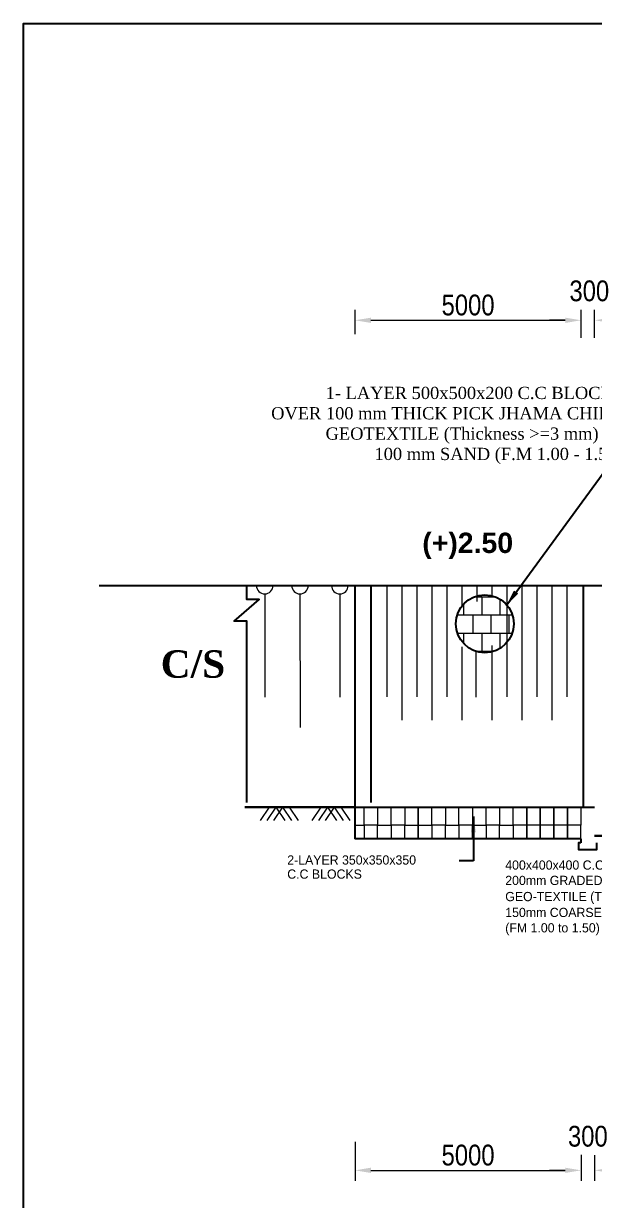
# Model space of a CAD drawing. Extents: x -426260 to 2055400, y -4304674 to -305611.
# Drawn here: x 142261 to 154896, y -1911968 to -1885926 of the extents above; entities that cross this region are included whole.
import ezdxf

# ---------------------------------------------------------------- set-up
doc = ezdxf.new("R2010")
doc.units = 0
doc.header["$LTSCALE"] = 300
doc.header["$MEASUREMENT"] = 0
doc.header["$PDMODE"] = 3
doc.layers.get('DEFPOINTS').update_dxf_attribs({"linetype": 'CONTINUOUS'})
for name, color, linetype in [('BLOCK', 6, 'CONTINUOUS'), ('LINE', 7, 'CONTINUOUS'), ('TEXT', 10, 'CONTINUOUS')]:
    doc.layers.add(name, color=color, linetype=linetype)
for name, color, linetype, lineweight in [('Dim', 7, 'CONTINUOUS', 9), ('Dimension', 8, 'CONTINUOUS', 18), ('HATCH', 252, 'CONTINUOUS', 5), ('line2', 3, 'CONTINUOUS', 30)]:
    doc.layers.add(name, color=color, linetype=linetype, lineweight=lineweight)
doc.styles.add('1-2', font='arial.ttf')
doc.styles.add('Arial', font='arial.ttf')
doc.styles.add('DIM', font='isocp3.shx')
doc.styles.add('dimText', font='ARIALN.TTF')
doc.styles.add('text', font='ARIALN.TTF', dxfattribs={"height": 1.6})
doc.dimstyles.new('3', dxfattribs={"dimtxt": 225, "dimasz": 350, "dimexe": 100, "dimexo": 25, "dimgap": 9, "dimtad": 0, "dimdec": 0, "dimzin": 0, "dimdsep": 46, "dimtxsty": 'Standard', "dimcen": 0, "dimclrd": 5, "dimclre": 6, "dimclrt": 256, "dimadec": 0, "dimazin": 0, "dimtfac": 1, "dimtdec": 0, "dimtofl": 0, "dimtmove": 2, "dimatfit": 3, "dimfxl": 1, "dimtolj": 1, "dimtzin": 0, "dimarcsym": 0})
doc.dimstyles.new('dim_150', dxfattribs={"dimtxt": 300, "dimasz": 300, "dimexe": 300, "dimexo": 100, "dimgap": 100, "dimtad": 1, "dimdec": 0, "dimzin": 0, "dimdsep": 46, "dimtxsty": 'DIM', "dimcen": 150, "dimclrd": 5, "dimclre": 5, "dimclrt": 7, "dimadec": 0, "dimazin": 0, "dimtfac": 1, "dimtdec": 0, "dimtmove": 0, "dimatfit": 3, "dimfxl": 20, "dimtolj": 1, "dimtzin": 0, "dimarcsym": 0})
doc.dimstyles.new('dim_230', dxfattribs={"dimtxt": 460, "dimasz": 460, "dimexe": 230, "dimexo": 100, "dimgap": 100, "dimtad": 1, "dimdec": 0, "dimzin": 0, "dimdsep": 46, "dimtxsty": 'dimText', "dimcen": 0.09, "dimclrd": 256, "dimclre": 256, "dimclrt": 7, "dimadec": 0, "dimazin": 0, "dimtfac": 1, "dimtdec": 0, "dimtofl": 0, "dimtmove": 0, "dimatfit": 3, "dimfxl": 1, "dimtolj": 1, "dimtzin": 0, "dimlwd": -1, "dimlwe": -1, "dimarcsym": 0})

# ---------------------------------------------------------------- blocks, each defined once
blk = doc.blocks.new('*D1274')
at = {"layer": 'DEFPOINTS', "color": 0, "ltscale": 500, "transparency": 16777216}
for p in [(154599, -1910860), (154899, -1910868), (154899, -1911302)]:
    blk.add_point(p, dxfattribs=at)
at = {"layer": 'Dim', "ltscale": 500, "transparency": 16777216}
for p, q in [((154599, -1910960), (154599, -1911532)), ((154899, -1910968), (154899, -1911532)), ((154249, -1911302), (153899, -1911302)), ((155249, -1911302), (155599, -1911302))]:
    blk.add_line(p, q, dxfattribs=at)
for points in [[(154249, -1911244), (154249, -1911360), (154599, -1911302)], [(155249, -1911244), (155249, -1911360), (154899, -1911302)]]:
    blk.add_solid(points, dxfattribs=at)
at = {"layer": 'Dim', "color": 7, "ltscale": 500, "transparency": 16777216, "insert": (154749, -1910550), "char_height": 460, "attachment_point": 5, "style": 'dimText'}
blk.add_mtext('\\A1;300', dxfattribs=at)
blk = doc.blocks.new('*D1275')
at = {"layer": 'DEFPOINTS', "color": 0, "ltscale": 500, "transparency": 16777216}
for p in [(149599, -1910573), (154599, -1910906), (154599, -1911302)]:
    blk.add_point(p, dxfattribs=at)
at = {"layer": 'Dim', "ltscale": 500, "transparency": 16777216}
for p, q in [((149599, -1910673), (149599, -1911532)), ((154599, -1911006), (154599, -1911532)), ((149949, -1911302), (154249, -1911302))]:
    blk.add_line(p, q, dxfattribs=at)
for points in [[(149949, -1911243), (149949, -1911360), (149599, -1911302)], [(154249, -1911243), (154249, -1911360), (154599, -1911302)]]:
    blk.add_solid(points, dxfattribs=at)
at = {"layer": 'Dim', "color": 7, "ltscale": 500, "transparency": 16777216, "insert": (152099, -1910967), "char_height": 460, "attachment_point": 5, "style": 'dimText'}
blk.add_mtext('\\A1;5000', dxfattribs=at)
blk = doc.blocks.new('*D1281')
at = {"layer": 'DEFPOINTS', "color": 0, "ltscale": 500, "transparency": 16777216}
for p in [(154599, -1892492), (149599, -1892897), (154599, -1892897)]:
    blk.add_point(p, dxfattribs=at)
at = {"layer": 'Dim', "ltscale": 500, "transparency": 16777216}
for p, q in [((149599, -1892797), (149599, -1892262)), ((149949, -1892492), (154249, -1892492)), ((154599, -1892797), (154599, -1892262))]:
    blk.add_line(p, q, dxfattribs=at)
for points in [[(149949, -1892434), (149949, -1892551), (149599, -1892492)], [(154249, -1892434), (154249, -1892551), (154599, -1892492)]]:
    blk.add_solid(points, dxfattribs=at)
at = {"layer": 'Dim', "color": 7, "ltscale": 500, "transparency": 16777216, "insert": (152099, -1892157), "char_height": 460, "attachment_point": 5, "style": 'dimText'}
blk.add_mtext('\\A1;5000', dxfattribs=at)
blk = doc.blocks.new('*D1282')
at = {"layer": 'DEFPOINTS', "color": 0, "ltscale": 500, "transparency": 16777216}
for p in [(154899, -1892492), (154599, -1892983), (154899, -1892983)]:
    blk.add_point(p, dxfattribs=at)
at = {"layer": 'Dim', "ltscale": 500, "transparency": 16777216}
for p, q in [((154249, -1892492), (153899, -1892492)), ((154599, -1892883), (154599, -1892262)), ((154899, -1892883), (154899, -1892262)), ((155249, -1892492), (155599, -1892492))]:
    blk.add_line(p, q, dxfattribs=at)
for points in [[(154249, -1892434), (154249, -1892551), (154599, -1892492)], [(155249, -1892434), (155249, -1892551), (154899, -1892492)]]:
    blk.add_solid(points, dxfattribs=at)
at = {"layer": 'Dim', "color": 7, "ltscale": 500, "transparency": 16777216, "insert": (154782, -1891844), "char_height": 460, "attachment_point": 5, "style": 'dimText'}
blk.add_mtext('\\A1;300', dxfattribs=at)

msp = doc.modelspace()

# ---------------------------------------------------------------- hatches: boundary and pattern name
at = {"layer": 'Dim'}
h = msp.add_hatch(dxfattribs=at)
h.set_pattern_fill('AR-B88', color=8, scale=50)
h.set_pattern_definition([(0, (-2992.26, -1923413.65), (0, 400), []), (90, (-2992.26, -1923413.65), (-200, 400), [400, -400])])
h.paths.add_polyline_path([(151828.3, -1899206.6, 1), (153110.4, -1899206.6, 1)])

# ---------------------------------------------------------------- linework, layer by layer
at = {"layer": 'BLOCK', "color": 7}
msp.add_circle((152469.4, -1899206.6, 0), 641.1, dxfattribs=at)
at = {"layer": 'Dim', "color": 8, "ltscale": 500, "elevation": 0}
for points in [[(150300.9, -1898363.2), (150303.7, -1900820.9)], [(150632.6, -1898363.2), (150635.3, -1901341.5)], [(150964.2, -1898363.2), (150967, -1900820.9)], [(151295.9, -1898363.2), (151298.6, -1901341.5)], [(151627.5, -1898363.2), (151630.3, -1900820.9)], [(151959.2, -1898363.2), (151962, -1898792.9)], [(152290.8, -1898363.2), (152293.6, -1898714.6)], [(152622.5, -1898363.2), (152625.3, -1898621.6)], [(152954.1, -1898363.2), (152956.9, -1900820.9)], [(153285.8, -1898363.2), (153288.5, -1901341.5)], [(153617.5, -1898363.2), (153620.2, -1900820.9)], [(153949.1, -1898363.2), (153951.8, -1901341.5)], [(154280.8, -1898363.2), (154283.5, -1900820.9)], [(151962, -1899717.5), (151961.9, -1901341.5)], [(152625.3, -1899688.7), (152625.2, -1901341.5)], [(152270.8, -1899796.3), (152270.8, -1900831.8)]]:
    msp.add_lwpolyline(points, dxfattribs=at)
at = {"layer": 'Dim', "ltscale": 500, "elevation": 0}
for points in [[(149595.7, -1903663), (149795.7, -1903663.1), (149795.7, -1903262.6), (149595.6, -1903262.6)], [(150095.7, -1903663.1), (149795.7, -1903663.1), (149795.7, -1903262.6), (150095.7, -1903263.2)], [(150095.7, -1903663.1), (150395.7, -1903663.1), (150395.7, -1903263.2), (150095.7, -1903263.2)], [(150695.7, -1903663.1), (150395.7, -1903663.1), (150395.7, -1903263.2), (150695.7, -1903263.2)], [(150695.7, -1903663.1), (150995.7, -1903663.1), (150995.7, -1903263.2), (150695.7, -1903263.2)], [(150995.7, -1903663.1), (151295.7, -1903663.1), (151295.7, -1903263.2), (150995.7, -1903263.2)], [(151595.7, -1903663.1), (151295.7, -1903663.1), (151295.7, -1903263.2), (151595.7, -1903263.2)], [(151595.7, -1903663.1), (151895.7, -1903663.1), (151895.7, -1903263.2), (151595.7, -1903263.2)], [(152195.7, -1903663.1), (151895.7, -1903663.1), (151895.7, -1903263.2), (152195.7, -1903263.2)], [(152195.7, -1903663.1), (152495.7, -1903663.1), (152495.7, -1903263.2), (152195.7, -1903263.2)], [(152795.7, -1903663.1), (152495.7, -1903663.1), (152495.7, -1903263.2), (152795.7, -1903263.2)], [(152795.7, -1903663.1), (153095.7, -1903663.1), (153095.7, -1903263.2), (152795.7, -1903263.2)], [(153395.7, -1903663.1), (153095.7, -1903663.1), (153095.7, -1903263.2), (153395.7, -1903263.2)], [(153695.7, -1903663.1), (153395.7, -1903663.1), (153395.7, -1903263.2), (153695.7, -1903263.2)], [(153995.8, -1903663.1), (153695.8, -1903663.1), (153695.7, -1903263.2), (153995.7, -1903263.2)], [(154295.8, -1903663.1), (153995.8, -1903663.1), (153995.7, -1903263.2), (154295.7, -1903263.2)], [(154595.7, -1903663.1), (154295.8, -1903663.1), (154295.7, -1903263.2), (154595.6, -1903263.2)], [(149595.7, -1903663), (149795.7, -1903663.1), (149795.7, -1903963.1), (149595.7, -1903963.1)], [(150095.7, -1903663.1), (149795.7, -1903663.1), (149795.7, -1903963.1), (150095.7, -1903963.1)], [(150095.7, -1903663.1), (150395.7, -1903663.1), (150395.7, -1903963.1), (150095.7, -1903963.1)], [(150695.7, -1903663.1), (150395.7, -1903663.1), (150395.7, -1903963.1), (150695.7, -1903963.1)], [(150695.7, -1903663.1), (150995.7, -1903663.1), (150995.7, -1903963.1), (150695.7, -1903963.1)], [(150995.7, -1903663.1), (151295.7, -1903663.1), (151295.7, -1903963.1), (150995.7, -1903963.1)], [(151595.7, -1903663.1), (151295.7, -1903663.1), (151295.7, -1903963.1), (151595.7, -1903963.1)], [(151595.7, -1903663.1), (151895.7, -1903663.1), (151895.7, -1903963.1), (151595.7, -1903963.1)], [(152195.7, -1903663.1), (151895.7, -1903663.1), (151895.7, -1903963.1), (152195.7, -1903963.1)], [(152195.7, -1903663.1), (152495.7, -1903663.1), (152495.7, -1903963.1), (152195.7, -1903963.1)], [(152795.7, -1903663.1), (152495.7, -1903663.1), (152495.7, -1903963.1), (152795.7, -1903963.1)], [(152795.7, -1903663.1), (153095.7, -1903663.1), (153095.7, -1903963.1), (152795.7, -1903963.1)], [(153395.7, -1903663.1), (153095.7, -1903663.1), (153095.7, -1903963.1), (153395.7, -1903963.1)], [(153695.7, -1903663.1), (153395.7, -1903663.1), (153395.7, -1903963.1), (153695.8, -1903963.1)], [(153995.8, -1903663.1), (153695.8, -1903663.1), (153695.8, -1903963.1), (153995.8, -1903963.1)], [(154295.8, -1903663.1), (153995.8, -1903663.1), (153995.8, -1903963.1), (154295.8, -1903963.1)], [(154595.7, -1903663.1), (154295.8, -1903663.1), (154295.8, -1903963.1), (154595.7, -1903963.1)]]:
    msp.add_lwpolyline(points, close=True, dxfattribs=at)
at = {"layer": 'Dimension', "color": 5, "lineweight": 13, "ltscale": 2}
for p, q in [((147599, -1898546.4, 0), (147601.8, -1900834.9, 0)), ((148379.2, -1898546.4, 0), (148381.9, -1901505.1, 0)), ((149260.9, -1898546.4, 0), (149263.7, -1900834.9, 0))]:
    msp.add_line(p, q, dxfattribs=at)
for centre in [(147599, -1898363.2, 0), (148379.2, -1898363.2, 0), (149260.9, -1898363.2, 0)]:
    msp.add_arc(centre, 183.3, 180, 0, dxfattribs=at)
at = {"layer": 'HATCH', "color": 3, "lineweight": 15, "elevation": 0}
for points in [[(147695, -1903263.2), (147495.3, -1903562.8)], [(147842, -1903263.2), (147642.4, -1903562.8)], [(147989.1, -1903263.2), (147789.4, -1903562.8)], [(147842, -1903263.2), (148041.9, -1903562.8)], [(147989.1, -1903263.2), (148188.9, -1903562.8)], [(148136.1, -1903263.2), (148336, -1903562.8)], [(148843.8, -1903263.2), (148644.2, -1903562.8)], [(148990.9, -1903263.2), (148791.2, -1903562.8)], [(149137.9, -1903263.2), (148938.3, -1903562.8)], [(148990.9, -1903263.2), (149190.7, -1903562.8)], [(149137.9, -1903263.2), (149337.7, -1903562.8)], [(149285, -1903263.2), (149484.8, -1903562.8)]]:
    msp.add_lwpolyline(points, dxfattribs=at)
at = {"layer": 'LINE', "ltscale": 500}
for p, q in [((149595.7, -1898363.2, 0), (149595.7, -1903963, 0)), ((149944.3, -1898363.2, 0), (149947, -1903163.2, 0)), ((154644.2, -1898363.2, 0), (154644.2, -1903263.2, 0)), ((149595.6, -1903263.2, 0), (154595.6, -1903263.2, 0)), ((154595.7, -1903963.1, 0), (149595.7, -1903963.1, 0)), ((154595.7, -1903963.1, 0), (154595.7, -1904052.1, 0))]:
    msp.add_line(p, q, dxfattribs=at)
at = {"layer": 'LINE', "ltscale": 0.5}
msp.add_line((154595.6, -1903263.2, 0), (154895.7, -1903263.1, 0), dxfattribs=at)
at = {"layer": 'LINE'}
msp.add_lwpolyline([(217376, -1939042.7), (142261.2, -1939042.7), (142261.2, -1885925.9), (217376, -1885925.9)], close=True, dxfattribs=at)
at = {"layer": 'LINE', "ltscale": 500, "elevation": 0}
for points in [[(143931.8, -1898363.2), (160988.1, -1898363.2)], [(147203.5, -1898363.2), (160641.6, -1898363.2)], [(154595.7, -1904052.1), (154595.7, -1904052.1), (154545.7, -1904052.1), (154545.7, -1904202.1), (154945.8, -1904202.1), (154945.8, -1904052.1)]]:
    msp.add_lwpolyline(points, dxfattribs=at)
at = {"layer": 'LINE', "color": 5, "elevation": 0}
msp.add_lwpolyline([(147206.2, -1903163.2), (147206.3, -1899151.4), (146920.7, -1899151.4), (147474.9, -1898671), (147206.3, -1898671), (147203.5, -1898363.2)], dxfattribs=at)
at = {"layer": 'LINE', "ltscale": 500, "const_width": 50, "elevation": 0}
msp.add_lwpolyline([(154895.8, -1903897.6), (159898.8, -1903897.6)], dxfattribs=at)
at = {"layer": 'line2', "color": 1, "elevation": 0}
msp.add_lwpolyline([(149595.6, -1903263.2), (147155, -1903263.2)], dxfattribs=at)

# ---------------------------------------------------------------- texts
at = {"layer": 'Dimension', "color": 1, "lineweight": 13, "ltscale": 2, "insert": (146009.8, -1900102.3, 0), "char_height": 607.5, "attachment_point": 5, "style": '1-2'}
msp.add_mtext('{\\fTimes New Roman|b1|i0|c0|p18;C/S}', dxfattribs=at)
at = {"layer": 'LINE'}
for s, p in [('2-LAYER 350x350x350', (148096.6, -1904536.1, 0)), ('C.C BLOCKS', (148096.6, -1904848.5, 0))]:
    msp.add_text(s, height=204, dxfattribs=at).set_placement(p)
at = {"layer": 'LINE', "width": 13483.804, "attachment_point": 1}
for s, insert, char_height in [('\\pi2563;{\\fTimes New Roman|b0|i0|c0|p18;1- LAYER 500x500x200 C.C BLOCKS \\P\\pi1356;OVER 100 mm THICK PICK JHAMA CHIPS, \\P\\pi2561;GEOTEXTILE (Thickness >=3 mm)  & \\P\\pi3643;100 mm SAND (F.M 1.00 - 1.50)}', (146385, -1893964.6, 0), 269.892), ('400x400x400 C.C BLOCK PLACING.\\P200mm GRADED KHOA FILTER\\PGEO-TEXTILE (THICKNESS {\\fTimes New Roman|b0|i0|c0|p18;\\H1.083x;\\C0;≥ }3mm)\\P150mm COARSE SAND FILTER\\P(FM 1.00 to 1.50) ', (152921.2, -1904444.3, 0), 204)]:
    msp.add_mtext(s, dxfattribs=dict(at, insert=insert, char_height=char_height))
at = {"layer": 'TEXT', "color": 2, "insert": (151086.1, -1897191.2, 0), "char_height": 450, "width": 2203.973, "attachment_point": 1, "style": 'text'}
msp.add_mtext('{\\fArial|b1|i0|c0|p34;\\C6;(+)2.50}', dxfattribs=at)

# ---------------------------------------------------------------- dimensions: what is measured, and where the dimension line sits
at = {"layer": 'Dim', "ltscale": 500}
for base, p1, p2, picture, middle in [((154898.8, -1892492.3, 0), (154598.8, -1892983.2, 0), (154898.8, -1892983.2, 0), '*D1282', (154782.3, -1891844.3, 0)), ((154898.7, -1911301.9, 0), (154598.7, -1910860, 0), (154898.7, -1910868.1, 0), '*D1274', (154748.7, -1910550, 0))]:
    dim = msp.add_linear_dim(base=base, p1=p1, p2=p2, dimstyle='dim_230', override={"dimasz": 350, "dimsah": 1, "dimtmove": 2}, dxfattribs=at)
    dim.commit()
    dim.dimension.update_dxf_attribs({"geometry": picture, "text_midpoint": middle, "dimtype": 160})
dim = msp.add_linear_dim(base=(154598.8, -1892492.3, 0), p1=(149598.8, -1892896.8, 0), p2=(154598.8, -1892896.8, 0), dimstyle='dim_230', override={"dimasz": 350, "dimsah": 1, "dimtmove": 2}, dxfattribs=at)
dim.commit()
dim.dimension.update_dxf_attribs({"geometry": '*D1281', "text_midpoint": (152098.8, -1892157.4, 0)})
dim = msp.add_linear_dim(base=(154598.7, -1911301.5, 0), p1=(149598.7, -1910572.8, 0), p2=(154598.7, -1910905.8, 0), angle=180, dimstyle='dim_230', override={"dimasz": 350, "dimsah": 1, "dimtmove": 2}, dxfattribs=at)
dim.commit()
dim.dimension.update_dxf_attribs({"geometry": '*D1275', "text_midpoint": (152098.7, -1910966.7, 0)})

# ---------------------------------------------------------------- leaders
msp.add_leader([(152955, -1898788.2, 0), (156438.4, -1894018.7, 0), (155585.4, -1894018.7, 0)], dimstyle='dim_150', override={"dimtxt": 320, "dimasz": 350, "dimexe": 150, "dimtxsty": 'Arial', "dimtmove": 1}, dxfattribs=at)
at = {"layer": 'LINE'}
msp.add_leader([(152217.3, -1903470.9, 0), (152217.3, -1904451.5, 0), (151903.2, -1904451.5, 0)], dimstyle='3', override={"dimgap": 9, "dimtad": 0}, dxfattribs=at)

doc.saveas('drawing.dxf')
